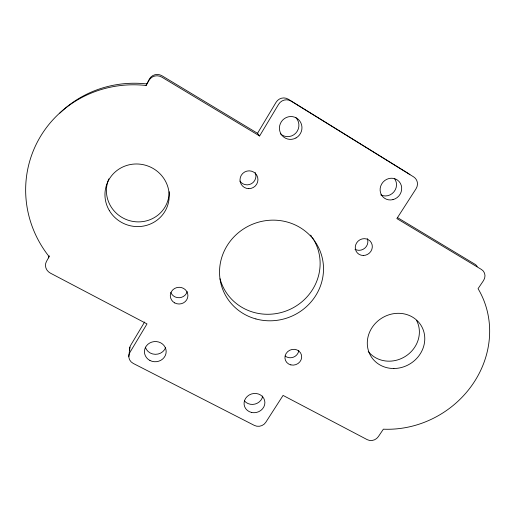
<?xml version="1.0" encoding="UTF-8"?>
<svg xmlns="http://www.w3.org/2000/svg" width="515" height="515" viewBox="0 0 515 515"><rect width="100%" height="100%" fill="white"/><g stroke="black" fill="none" stroke-linecap="round" stroke-linejoin="round"><path stroke-width="0.77" d="M128.795 356.535L129.915 347.123M146.08 85.49L149.421 78.969A9.405 9.135 56.3 0 1 162.013 75.789L257.519 133.301L259.611 135.979L278.589 104.307A9.283 9.058 -70.2 0 1 291.117 101.107L413.7 176.928A8.935 8.375 -49.5 0 1 415.998 188.838L396.865 218.579L481.531 269.525A8.575 7.77 -41.6 0 1 483.482 280.624L478.055 288.67A96.723 88.4 -31.7 0 1 473.285 383.379A96.723 88.4 -31.7 0 1 383.372 429.182L378.332 436.662A8.156 7.281 -24.8 0 1 367.259 439.675L283.07 395.423L265.746 422.358A8.337 7.577 -15.4 0 1 254.384 425.422L133.282 363.448A8.723 8.079 -1 0 1 129.889 352.466L147 323.909L50.393 273.13A9.212 8.607 15.1 0 1 46.517 261.33L49.163 256.663A110.332 106.882 18.7 0 1 39.108 138.818A110.332 106.882 18.7 0 1 146.08 85.49L148.951 80.417A9.624 9.354 55.9 0 1 161.852 77.153L259.611 135.979M144.618 321.991L130.739 345.192A8.53 7.925 -0.8 0 0 129.819 350.554M257.519 133.301L276.046 102.343A9.07 8.852 -71.5 0 1 288.291 99.215L408.247 173.42A8.736 8.208 -49.9 0 1 409.895 174.791M397.329 217.497L474.83 264.169A8.395 7.628 -41.8 0 1 477.18 266.493M165.682 347.471A10.635 9.907 -2.7 0 1 155.343 354.32A10.635 9.907 -2.7 0 1 145.352 347.155M169.184 191.702A31.486 30.527 19.1 0 1 131.679 221.186A31.486 30.527 19.1 0 1 108.858 178.866M187.19 291.619A8.607 8.189 -3.5 0 1 179.272 297.722A8.607 8.189 -3.5 0 1 170.806 292.423M255.183 172.499A8.8 8.684 -32.1 0 1 239.893 181.08M416.577 320.452A28.801 26.387 -31.7 0 1 405.517 356.29A28.801 26.387 -31.7 0 1 368.219 351.391M298.79 350.573A8.272 7.686 -20.6 0 1 293.544 357.127A8.272 7.686 -20.6 0 1 285.188 356.045M394.348 178.377A10.905 10.3 -48.7 0 1 393.93 191.85A10.905 10.3 -48.7 0 1 380.733 194.857M295.958 117.69A11.233 10.97 -64.1 0 1 295.7 133.218A11.233 10.97 -64.1 0 1 280.398 133.803M314.729 241.529A51.172 48.989 -22.3 0 1 287.132 310.59A51.172 48.989 -22.3 0 1 220.021 278.757M310.654 235.104A51.172 48.989 -22.3 0 1 311.556 236.334M312.412 237.595A51.172 48.989 -22.3 0 1 313.989 240.177M367.279 238.606A8.53 8.06 -38.3 0 1 364.82 248.153A8.53 8.06 -38.3 0 1 354.977 249.241M262.747 396.016A10.255 9.405 -15.1 0 1 255.105 404.05A10.255 9.405 -15.1 0 1 244.464 400.921M59.849 113.1A107.822 104.539 19.6 0 1 146.614 83.926M48.481 257.893A9.006 8.427 15.6 0 1 49.292 255.839M149.917 360.461A10.873 10.107 -2.9 0 0 166.171 351.507A10.873 10.107 -2.9 0 0 149.807 342.958A10.873 10.107 -2.9 0 0 149.917 360.461M109.386 210.648A32.22 31.209 18.2 0 0 165.025 211.227A32.22 31.209 18.2 0 0 136.803 163.976A32.22 31.209 18.2 0 0 109.386 210.648M174.701 302.91A8.8 8.356 -3.8 0 0 187.911 295.591A8.8 8.356 -3.8 0 0 174.714 288.432A8.8 8.356 -3.8 0 0 174.701 302.91M248.777 188.657A9.006 8.871 -31.3 0 0 256.843 175.364A9.006 8.871 -31.3 0 0 241.316 175.222A9.006 8.871 -31.3 0 0 248.777 188.657M393.878 368.508A29.426 26.883 -31.6 0 0 421.94 326.974A29.426 26.883 -31.6 0 0 372.287 327.237A29.426 26.883 -31.6 0 0 393.878 368.508M290.853 364.89A8.452 7.834 -20.6 0 0 301.475 355.06A8.452 7.834 -20.6 0 0 287.595 351.706A8.452 7.834 -20.6 0 0 290.853 364.89M392.99 199.62A11.15 10.512 -48.3 0 0 399.035 181.473A11.15 10.512 -48.3 0 0 380.682 186.192A11.15 10.512 -48.3 0 0 392.99 199.62M295.983 137.949A11.491 11.221 -62.9 0 0 296.672 118.147A11.491 11.221 -62.9 0 0 279.426 127.778A11.491 11.221 -62.9 0 0 295.983 137.949M255.897 318.94A52.318 49.987 -22.3 0 0 322.281 258.015A52.318 49.987 -22.3 0 0 236.391 234.48A52.318 49.987 -22.3 0 0 255.897 318.94M363.294 255.485A8.723 8.221 -38 0 0 371.418 242.868A8.723 8.221 -38 0 0 356.657 242.861A8.723 8.221 -38 0 0 363.294 255.485M251.532 412.444A10.48 9.585 -15.1 0 0 264.601 400.387A10.48 9.585 -15.1 0 0 247.29 396.396A10.48 9.585 -15.1 0 0 251.532 412.444"/></g></svg>
